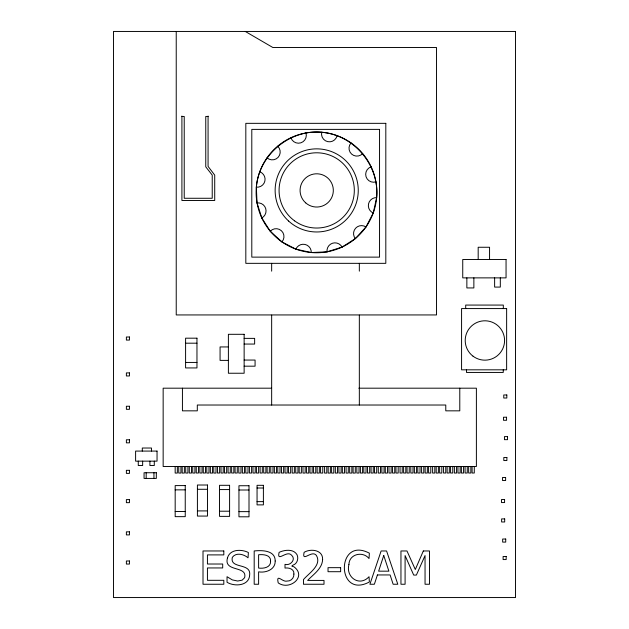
<?xml version="1.0" encoding="UTF-8"?>
<svg xmlns="http://www.w3.org/2000/svg" width="629" height="629" viewBox="0 0 629 629"><rect width="100%" height="100%" fill="white"/><g stroke="black" fill="none" stroke-linecap="round" stroke-linejoin="round"><path stroke-width="0.94" d="M256.341 187.183C258.928 154.978 289.529 129.26 321.702 132.247C353.907 134.834 379.625 165.427 376.637 197.6A8.012 8.012 0 0 0 373.241 212.987L365.976 226.975L355.338 238.603L342.058 247.087A8.012 8.012 0 0 0 327.033 251.836L311.284 252.543A8.012 8.012 0 0 0 295.897 249.147L281.91 241.882L270.281 231.244L261.798 217.956A8.012 8.012 0 0 0 257.049 202.931L256.341 187.183A7.933 7.933 0 0 0 259.746 171.796M373.241 212.987L376.637 197.6A60.376 60.376 0 0 0 290.928 137.704A60.376 60.376 0 0 0 281.91 241.882A60.376 60.376 0 0 0 376.637 197.6M327.033 251.836L342.058 247.087M181.907 116.459L184.226 116.459L184.226 198.269L212.225 198.269L212.225 175.098L205.762 166.827L205.762 116.459L208.073 116.459M244.138 338.371L254.635 338.371L254.635 344.055L244.138 344.055M185.594 343.19L196.963 343.19M228.39 346.941L220.071 346.941L220.071 360.386L228.39 360.386M244.138 360.055L255.075 360.055L255.075 366.18L244.138 366.18M185.594 362.438L196.963 362.438M271.618 388.187L163.155 388.187L163.155 466.49L476.389 466.49L476.389 388.187L358.837 388.187M257.057 488.01L263.394 488.01M197.412 489.283L207.468 489.283M219.529 489.574L229.593 489.574M175.177 489.865L185.24 489.865M238.949 490.007L249.005 490.007M257.057 501.635L263.394 501.635M197.412 510.913L207.468 510.913M219.529 511.204L229.593 511.204M175.177 511.487L185.24 511.487M238.949 511.636L249.005 511.636M301.377 466.49L302.974 466.498L302.974 473.055L305.159 473.055L305.159 466.498M295.897 249.147L311.284 252.543M245.294 31.45L272.892 47.529L436.534 47.529L436.534 314.94L176.23 314.94L176.23 31.45M257.049 202.931L261.798 217.956M503.318 308.572L503.318 305.073L465.696 305.073L465.696 308.572M503.247 369.821L503.247 372.439L466.498 372.439L466.498 369.821M500.314 277.876L500.314 287.083L494.622 287.083L494.622 277.876M489.559 259.51L489.559 247.26L478.182 247.26L478.182 259.51M474.282 466.459L474.282 473.016L472.096 473.016L472.096 466.459M473.865 277.876L473.865 287.94L466.86 287.94L466.86 277.876M470.846 466.459L470.846 473.016L468.66 473.016L468.66 466.459M467.268 466.459L467.268 473.016L465.083 473.016L465.083 466.459M463.581 466.474L463.581 473.032L461.395 473.032L461.395 466.474M460.145 466.474L460.145 473.032L457.959 473.032L457.959 466.474M459.783 388.187L459.783 410.839L445.78 410.839L445.78 405.021L197.309 405.021L197.309 410.839L182.434 410.839L182.434 388.187M456.568 466.474L456.568 473.032L454.382 473.032L454.382 466.474M452.754 466.443L452.754 473.008L450.568 473.008L450.568 466.443M449.318 466.443L449.318 473.008L447.133 473.008L447.133 466.443M445.749 466.443L445.749 473.008L443.563 473.008L443.563 466.443M441.817 466.466L441.817 473.032L439.632 473.032L439.632 466.466M438.382 466.466L438.382 473.032L436.196 473.032L436.196 466.466M434.812 466.466L434.812 473.032L432.618 473.032L432.618 466.466M430.779 466.466L430.779 473.032L428.593 473.032L428.593 466.466M427.343 466.466L427.343 473.032L425.157 473.032L425.157 466.466M423.773 466.466L423.773 473.032L421.587 473.032L421.587 466.466M420.015 466.466L420.015 473.024L417.821 473.024L417.821 466.466M416.579 466.466L416.579 473.024L414.385 473.024L414.385 466.466M413.001 466.466L413.001 473.024L410.816 473.024L410.816 466.466M409.235 466.459L409.235 473.024L407.049 473.024L407.049 466.459M405.799 466.459L405.799 473.024L403.614 473.024L403.614 466.459M402.23 466.459L402.23 473.024L400.044 473.024L400.044 466.459M398.173 466.474L398.173 473.039L395.979 473.039L395.979 466.474M394.737 466.474L394.737 473.039L392.543 473.039L392.543 466.474M391.159 466.474L391.159 473.039L388.974 473.039L388.974 466.474M387.48 466.49L387.48 473.055L385.294 473.055L385.294 466.49M384.044 466.49L384.044 473.055L381.858 473.055L381.858 466.49M380.466 466.49L380.466 473.055L378.281 473.055L378.281 466.49M376.692 466.459L376.692 473.024L374.507 473.024L374.507 466.459M373.256 466.459L373.256 473.024L371.071 473.024L371.071 466.459M369.679 466.459L369.679 473.024L367.493 473.024L367.493 466.459M366.031 466.482L366.031 473.039L363.837 473.039L363.837 466.482M362.595 466.482L362.595 473.039L360.401 473.039L360.401 466.482M359.332 263.339L359.332 271.154M359.332 315.129L359.332 405.021M359.017 466.482L359.017 473.039L356.832 473.039L356.832 466.482M355.283 466.498L355.283 473.063L353.097 473.063L353.097 466.498M351.847 466.498L351.847 473.063L349.661 473.063L349.661 466.498M348.269 466.498L348.269 473.063L346.084 473.063L346.084 466.498M344.535 466.49L344.535 473.055L342.349 473.055L342.349 466.49M341.099 466.49L341.099 473.055L338.913 473.055L338.913 466.49M337.529 466.49L337.529 473.055L335.336 473.055L335.336 466.49M333.795 466.514L333.795 473.071L331.609 473.071L331.609 466.514M330.359 466.514L330.359 473.071L328.173 473.071L328.173 466.514M326.789 466.514L326.789 473.071L324.595 473.071L324.595 466.514M322.763 466.482L322.763 473.047L320.578 473.047L320.578 466.482M319.328 466.482L319.328 473.047L317.142 473.047L317.142 466.482M315.75 466.482L315.75 473.047L313.564 473.047L313.564 466.482M312.173 466.498L312.173 473.055L309.987 473.055L309.987 466.498M308.737 466.498L308.737 473.055L306.551 473.055L306.551 466.498M301.377 466.482L301.377 473.039L299.184 473.039L299.184 466.482M297.942 466.482L297.942 473.039L295.748 473.039L295.748 466.482M294.364 466.482L294.364 473.039L292.178 473.039L292.178 466.482M290.653 466.466L290.653 473.032L288.467 473.032L288.467 466.466M287.217 466.466L287.217 473.032L285.031 473.032L285.031 466.466M283.64 466.466L283.64 473.032L281.454 473.032L281.454 466.466M279.991 466.459L279.991 473.016L277.806 473.016L277.806 466.459M276.556 466.459L276.556 473.016L274.37 473.016L274.37 466.459M272.978 466.459L272.978 473.016L270.792 473.016L270.792 466.459M271.657 263.339L271.657 271.154M271.657 315.129L271.657 405.021M269.314 466.451L269.314 473.008L267.128 473.008L267.128 466.451M265.878 466.451L265.878 473.008L263.693 473.008L263.693 466.451M262.301 466.451L262.301 473.008L260.115 473.008L260.115 466.451M258.621 466.459L258.621 473.024L256.428 473.024L256.428 466.459M255.185 466.459L255.185 473.024L252.992 473.024L252.992 466.459M251.608 466.459L251.608 473.024L249.422 473.024L249.422 466.459M247.983 466.498L247.983 473.063L245.797 473.063L245.797 466.498M244.547 466.498L244.547 473.063L242.362 473.063L242.362 466.498M240.97 466.498L240.97 473.063L238.784 473.063L238.784 466.498M237.275 466.451L237.275 473.008L235.089 473.008L235.089 466.451M233.839 466.451L233.839 473.008L231.653 473.008L231.653 466.451M230.261 466.451L230.261 473.008L228.075 473.008L228.075 466.451M226.652 466.459L226.652 473.024L224.467 473.024L224.467 466.459M223.216 466.459L223.216 473.024L221.031 473.024L221.031 466.459M219.639 466.459L219.639 473.024L217.453 473.024L217.453 466.459M215.991 466.498L215.991 473.063L213.797 473.063L213.797 466.498M212.555 466.498L212.555 473.063L210.361 473.063L210.361 466.498M208.977 466.498L208.977 473.063L206.792 473.063L206.792 466.498M208.073 116.043L208.073 166.41L214.717 175.098L214.717 200.478L181.907 200.478L181.907 116.043M205.463 466.443L205.463 473.008L203.277 473.008L203.277 466.443M202.027 466.443L202.027 473.008L199.841 473.008L199.841 466.443M198.457 466.443L198.457 473.008L196.264 473.008L196.264 466.443M194.927 466.466L194.927 473.032L192.741 473.032L192.741 466.466M191.491 466.466L191.491 473.032L189.305 473.032L189.305 466.466M187.914 466.466L187.914 473.032L185.728 473.032L185.728 466.466M184.368 466.49L184.368 473.055L182.182 473.055L182.182 466.49M180.932 466.49L180.932 473.055L178.746 473.055L178.746 466.49M177.354 466.49L177.354 473.055L175.169 473.055L175.169 466.49M154.286 461.143L154.286 465.515L149.914 465.515L149.914 461.143M153.948 472.741L153.948 478.425M151.479 451.079L151.479 448.021L142.296 448.021L142.296 451.079M146.18 472.741L146.18 478.425M142.649 461.143L142.649 465.515L138.27 465.515L138.27 461.143M355.338 238.603A7.965 7.965 0 0 1 365.976 226.975M375.938 181.86A7.878 7.878 0 0 1 366.047 176.718A7.878 7.878 0 0 1 371.189 166.827M305.953 132.947A7.878 7.878 0 0 1 300.819 142.838A7.878 7.878 0 0 1 290.928 137.704M270.281 231.244A7.878 7.878 0 0 1 281.415 230.749A7.878 7.878 0 0 1 281.91 241.882M277.641 146.18A7.878 7.878 0 0 1 278.144 157.313A7.878 7.878 0 0 1 267.011 157.808M337.089 135.644A7.878 7.878 0 0 1 327.693 141.643A7.878 7.878 0 0 1 321.702 132.247M362.705 153.547A7.878 7.878 0 0 1 351.572 154.042A7.878 7.878 0 0 1 351.076 142.909M348.922 564.583C345.549 577.155 359.505 587.156 369.042 576.714L369.372 581.99C335.949 599.728 336.098 535.649 369.372 553.182L369.019 558.521C362.823 550.815 349.024 554.031 348.922 564.583M293.9 574.049C294.168 577.87 290.968 581.385 287.044 581.07C282.61 582.501 275.927 572.775 278.215 582.879C289.552 591.04 307.267 576.463 293.892 566.768C288.593 565.958 295.04 565.031 295.984 563.128C297.879 560.801 298.28 557.475 297.045 554.747C293.436 548.622 284.654 549.809 279.127 552.333C276.469 563.104 286.855 549.691 291.534 555.171C296.361 559.37 290.362 566.029 285.008 564.355L285.008 568.066C288.986 567.46 294.474 569.103 293.9 574.049M275.195 560.997C275.486 569.599 265.823 573.09 258.613 571.84L258.613 584.247L254.187 584.247L254.187 550.965C261.766 550.147 275.36 550.155 275.195 560.997M227.478 557.947C223.319 572.476 247.763 565.282 244.602 577.721L242.141 580.166L237.652 581.023L232.305 579.899L227.038 576.714L227.038 582.257C234.578 586.896 249.351 585.992 249.674 574.764C251.002 562.491 229.443 569.206 232.36 557.294C236.064 552.16 243.926 554.173 248.038 557.805L248.376 552.506C241.552 549.046 229.884 549.031 227.478 557.947M322.622 559.44C322.26 568.75 313.423 574.269 307.644 580.425L324.006 580.425L324.006 584.247L303.469 584.247L303.469 579.576C308.91 573.168 322.032 565.196 316.426 555.478C311.953 549.353 301.448 563.222 304.161 552.286C310.695 548.37 322.992 549.832 322.622 559.44M270.596 561.115C270.957 567.602 263.512 568.726 258.613 568.066L258.613 554.762C263.237 554.291 270.934 554.786 270.596 561.115M377.4 574.945L374.381 584.247L369.907 584.247L381.127 550.965L386.583 550.965L397.803 584.247L393.133 584.247L390.114 574.945L377.4 574.945M383.745 555.478L378.627 571.171L388.887 571.171L383.745 555.478M423.325 550.965L415.305 569.497L406.987 550.965L400.956 550.965L400.956 584.247L405.092 584.247L405.092 555.572L413.693 575.079L416.374 575.079L425.047 555.572L425.047 584.247L429.473 584.247L429.473 550.965L423.325 550.965M515.521 31.45L113.479 31.45L113.479 597.55L515.521 597.55L515.521 31.45M385.813 123.339L245.821 123.339L245.821 263.339L385.813 263.339L385.813 123.339M379.546 129.385L251.797 129.385L251.797 257.127L379.546 257.127L379.546 129.385M506.054 259.51L462.74 259.51L462.74 277.876L506.054 277.876L506.054 259.51M506.636 308.572L461.576 308.572L461.576 369.821L506.636 369.821L506.636 308.572M244.138 334.306L228.39 334.306L228.39 373.241L244.138 373.241L244.138 334.306M129.448 337.01L126.382 337.01L126.382 340.069L129.448 340.069L129.448 337.01M196.963 338.182L185.594 338.182L185.594 367.934L196.963 367.934L196.963 338.182M129.448 372.903L126.382 372.903L126.382 375.961L129.448 375.961L129.448 372.903M506.825 394.965L503.758 394.965L503.758 398.023L506.825 398.023L506.825 394.965M129.448 406.248L126.382 406.248L126.382 409.314L129.448 409.314L129.448 406.248M506.557 417.224L503.491 417.224L503.491 420.282L506.557 420.282L506.557 417.224M507.524 436.597L504.458 436.597L504.458 439.663L507.524 439.663L507.524 436.597M129.448 439.781L126.382 439.781L126.382 442.84L129.448 442.84L129.448 439.781M157.046 451.079L135.605 451.079L135.605 461.143L157.046 461.143L157.046 451.079M506.88 457.487L503.813 457.487L503.813 460.546L506.88 460.546L506.88 457.487M129.448 470.319L126.382 470.319L126.382 473.385L129.448 473.385L129.448 470.319M156.314 472.741L144.065 472.741L144.065 478.425L156.314 478.425L156.314 472.741M505.622 477.466L502.555 477.466L502.555 480.532L505.622 480.532L505.622 477.466M207.468 485.014L197.412 485.014L197.412 516.071L207.468 516.071L207.468 485.014M229.593 485.305L219.529 485.305L219.529 516.37L229.593 516.37L229.593 485.305M263.394 485.313L257.057 485.313L257.057 504.883L263.394 504.883L263.394 485.313M185.24 485.588L175.177 485.588L175.177 516.653L185.24 516.653L185.24 485.588M249.005 485.737L238.949 485.737L238.949 516.802L249.005 516.802L249.005 485.737M504.576 499.505L501.517 499.505L501.517 502.563L504.576 502.563L504.576 499.505M129.448 499.599L126.382 499.599L126.382 502.665L129.448 502.665L129.448 499.599M504.686 518.909L501.62 518.909L501.62 521.976L504.686 521.976L504.686 518.909M129.448 531.843L126.382 531.843L126.382 534.902L129.448 534.902L129.448 531.843M505.724 539.029L502.657 539.029L502.657 542.096L505.724 542.096L505.724 539.029M223.814 550.965L203.01 550.965L203.01 584.247L223.814 584.247L223.814 580.308L207.436 580.308L207.436 567.948L222.697 567.948L222.697 564.016L207.436 564.016L207.436 554.896L223.814 554.896L223.814 550.965M506.172 556.492L503.114 556.492L503.114 559.558L506.172 559.558L506.172 556.492M129.448 560.989L126.382 560.989L126.382 564.048L129.448 564.048L129.448 560.989M340.635 567.665L328.031 567.665L328.031 571.706L340.635 571.706L340.635 567.665M473 356.163A19.688 19.688 0 0 0 504.427 342.939A19.688 19.688 0 0 0 477.262 322.331A19.688 19.688 0 0 0 473 356.163M288.625 221.062A41.561 41.561 0 0 0 357.272 199.401A41.561 41.561 0 0 0 304.192 150.779A41.561 41.561 0 0 0 288.625 221.062M294.592 220.858A37.622 37.622 0 0 0 354.111 194.337A37.622 37.622 0 0 0 301.385 156.047A37.622 37.622 0 0 0 294.592 220.858M305.718 202.892A16.621 16.621 0 0 0 333 193.677A16.621 16.621 0 0 0 311.379 174.665A16.621 16.621 0 0 0 305.718 202.892"/></g></svg>
